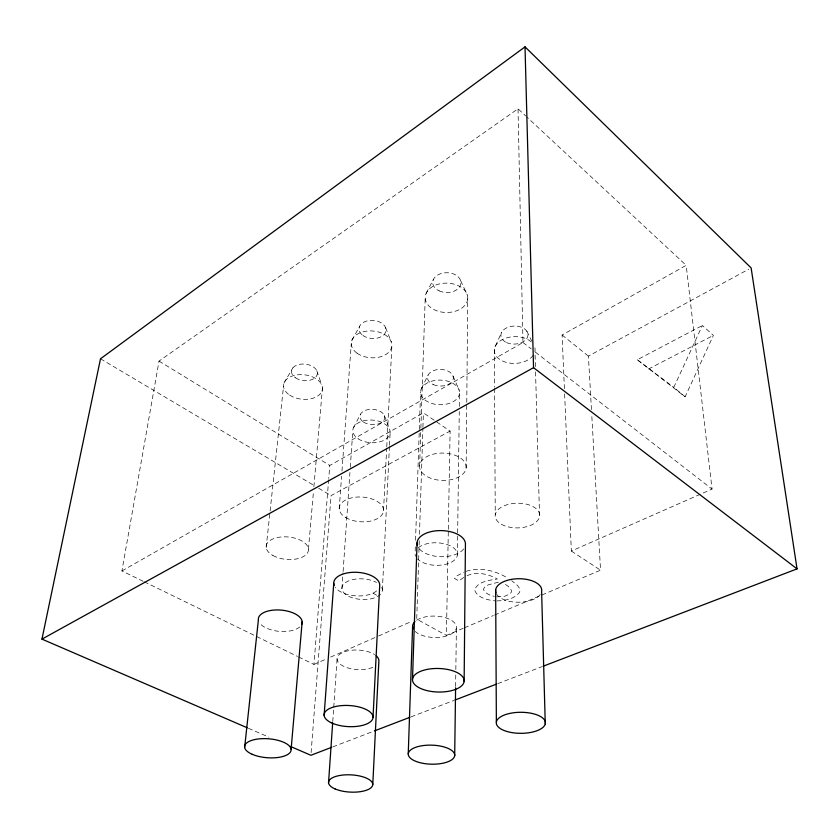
<?xml version="1.0" encoding="UTF-8"?>
<svg xmlns="http://www.w3.org/2000/svg" width="839" height="839" viewBox="0 0 839 839"><rect width="100%" height="100%" fill="white"/><g stroke="black" fill="none" stroke-linecap="round" stroke-linejoin="round"><path stroke-width="0.63" stroke-dasharray="4.2 3.15" d="M466.148 467.858A23.303 13.665 1.2 0 0 432.452 454.381A23.303 13.665 1.2 0 0 430.071 477.989A23.303 13.665 1.2 0 0 466.148 467.858L466.746 403.653M466.767 402.342L467.732 298.841A21.279 14.683 0.8 0 0 436.983 284.599A21.279 14.683 0.8 0 0 434.78 309.979A21.279 14.683 0.8 0 0 467.732 298.841M455.608 686.533L455.766 674.776M455.839 669.564L456.395 627.792M457.36 555.019L457.643 534.16M457.654 532.849L459.269 411.592M459.342 406.37L459.52 393.334A19.475 12.312 1.2 0 0 431.267 381.315A19.475 12.312 1.2 0 0 429.421 402.594A19.475 12.312 1.2 0 0 459.52 393.334M463.285 628.275L446.421 635.406L448.309 530.626M448.33 529.315L450.103 431.078L423.391 412.882L329.779 465.446L328.752 478.45M419.259 540.83L416.731 619.161L446.421 635.406M419.479 534.296L422.887 428.551M422.929 427.25L423.391 412.882M415.305 546.839L415.085 553.352A21.164 11.274 1.4 0 0 415.651 556.288M415.536 540.326L419.269 430.879M419.311 429.578L420.601 391.792M419.605 466.023L420.832 429.369M420.874 428.058L425.237 297.163M382.364 590.079L389.443 446.6M389.506 445.289L390.156 432.253M383.528 510.458L386.695 448.047M386.758 446.747L391.907 345.332M332.758 721.571L333.66 708.556M333.744 707.256L337.068 659.118M341.934 588.485L343.015 572.848M343.099 571.548L349.926 472.483M350.293 467.271L352.81 430.774M339.218 508.707L341.588 476.237M341.966 471.036L351.268 343.728M311.101 752.667L331.059 495.597L450.103 431.078M298.642 656.968L313.954 664.425L328.647 479.751M308.469 549.157L313.429 491.948M313.88 486.746L322.459 387.912M266.173 547.5L283.53 386.38M143.123 581.27L121.917 570.94L159.022 361.095L518.03 108.787L525.675 115.908M495.45 345.951L501.659 332.286M685.138 396.774L673.79 387.356L702.379 325.501L713.402 335.38L685.138 396.774L637.283 359.753L702.379 325.501M421.419 388.625L428.037 375.159M426.149 293.377L433.323 279.607M353.387 427.848L360.319 414.592M351.898 340.267L359.449 326.654M283.928 383.192L292.905 367.797M463.778 577.421L458.86 580.882L454.549 578.511L456.689 575.963L463.988 572.167M121.917 570.94L522.97 342.511L518.03 108.787M564.395 388.688L562.099 335.013L686.187 265.344L526.63 116.799M591.453 409.621L588.422 356.103L748.828 269.162M648.484 369.024L713.402 335.38M313.954 664.425L325.91 659.16M330.692 657.063L377.298 636.528M378.494 636.004L411.959 621.259M564.626 393.931L571.349 551.055L712.049 489.074L686.187 265.344M464.491 627.761L493.384 615.532M494.591 615.018L600.546 570.174L591.747 414.844M332.884 746.846L373.187 731.388M411.058 716.873L453.805 700.481M497.779 683.617L541.753 666.753M467.061 575.68C476.898 571.317 488.277 573.907 497.317 578.983C489.378 580.347 477.821 581.333 474.549 589.901C477.192 597.777 487.459 599.958 494.832 600.871M466.159 571.317C480.254 566.661 495.671 570.709 507.983 578.239M498.439 582.182L488.277 584.835L484.512 587.143L483.421 589.418C485.204 593.613 490.091 595.438 494.265 596.34M496.678 596.854L504.522 596.298L509.231 594.285A9.628 4.908 -0.2 0 0 511.297 590.216L508.528 586.555L503.778 583.199M496.929 600.892C505.088 600.787 514.643 598.973 519.761 592.072L519.792 588.915L517.642 585.57L511.748 580.756M248.459 728.315L268.868 737.124M144.308 581.836L297.467 656.402M372.977 593.183L376.9 595.333M100.512 358.777L314.195 485.582M318.694 488.256L331.059 495.597M159.022 361.095L329.779 465.446M571.349 551.055L600.546 570.174M637.283 359.753L673.79 387.356M522.97 342.511L531.234 348.919M535.366 352.128L712.049 489.074M562.099 335.013L588.422 356.103M526.756 331.08L531.643 340.896M460.653 280.687L467.344 295.013M453.07 376.145L459.132 390.114M385.583 327.692L391.278 341.819M384.356 415.536L389.569 429.274M316.806 370.765L321.641 384.682M535.408 366.643L534.978 350.996A20.398 13.382 -1.9 0 0 534.821 347.503M535.555 371.866L539.55 516.604A22.244 12.344 -0.9 0 1 504.365 525.696A22.244 12.344 -0.9 0 1 508.361 504.386A22.244 12.344 -0.9 0 1 539.55 516.604M494.349 349.391L494.559 387.178M494.57 388.478L495.251 514.852M376.617 590.918A23.02 11.788 3.4 0 1 354.939 595.805A23.02 11.788 3.4 0 1 335.317 587.457M416.637 620.241A21.919 10.697 1.5 0 1 449.756 619.402A21.919 10.697 1.5 0 1 447.743 635.584A21.919 10.697 1.5 0 1 415.232 631.494M540.211 594.536A23.083 11.756 -0.6 0 1 516.562 602.203A23.083 11.756 -0.6 0 1 495.975 592.795M463.694 548.916A24.216 13.057 1.3 0 1 439.405 556.656A24.216 13.057 1.3 0 1 417.686 546.304M299.712 626.953A22.003 10.666 5 0 1 279.555 631.379A22.003 10.666 5 0 1 260.195 623.734M372.736 667.351A20.933 9.753 3.1 0 1 342.532 665.726A20.933 9.753 3.1 0 1 344.567 651.746A20.933 9.753 3.1 0 1 374.593 654.598M381.714 587.373A20.241 10.309 3.2 0 1 360.267 599.35A20.241 10.309 3.2 0 1 343.864 583.975A20.241 10.309 3.2 0 1 376.501 582.486M533.247 355.233A20.398 13.382 -1.9 0 1 502.781 361.116A20.398 13.382 -1.9 0 1 500.757 340.508A20.398 13.382 -1.9 0 1 532.01 342.637M418.231 547.794A21.164 11.274 1.4 0 1 450.302 545.864A21.164 11.274 1.4 0 1 449.358 563.126A21.164 11.274 1.4 0 1 417.612 559.057M272.916 555.502A21.237 11.243 5.3 0 0 307.955 552.052A21.237 11.243 5.3 0 0 281.044 536.991A21.237 11.243 5.3 0 0 272.916 555.502M289.623 395.085A19.549 12.281 6.2 0 0 321.945 391.079A19.549 12.281 6.2 0 0 297.384 374.834A19.549 12.281 6.2 0 0 289.623 395.085M358.117 438.787A18.699 11.337 3.5 0 0 389.453 435.147A18.699 11.337 3.5 0 0 366.863 420.203A18.699 11.337 3.5 0 0 358.117 438.787M363.476 422.017A12.428 7.645 3.6 0 0 384.304 419.5A12.428 7.645 3.6 0 0 369.223 409.453A12.428 7.645 3.6 0 0 363.476 422.017M295.569 377.844A12.994 8.275 6.3 0 0 317.027 375.075A12.994 8.275 6.3 0 0 300.656 364.168A12.994 8.275 6.3 0 0 295.569 377.844M506.546 342.553A13.55 9.019 -2 0 0 527.909 335.673A13.55 9.019 -2 0 0 508.822 326.969A13.55 9.019 -2 0 0 506.546 342.553M439.08 290.839A14.127 9.89 0.7 0 0 460.926 283.267A14.127 9.89 0.7 0 0 440.444 273.755A14.127 9.89 0.7 0 0 439.08 290.839M345.584 517.443A22.192 12.386 3.5 0 0 382.731 513.625A22.192 12.386 3.5 0 0 355.799 497.17A22.192 12.386 3.5 0 0 345.584 517.443M357.036 353.177A20.346 13.424 4 0 0 391.142 348.772A20.346 13.424 4 0 0 366.58 331.143A20.346 13.424 4 0 0 357.036 353.177M433.375 384.629A12.952 8.306 1.2 0 0 453.343 378.316A12.952 8.306 1.2 0 0 434.518 370.272A12.952 8.306 1.2 0 0 433.375 384.629M362.878 335.422A13.518 9.04 4 0 0 385.521 332.38A13.518 9.04 4 0 0 369.139 320.55A13.518 9.04 4 0 0 362.878 335.422"/><path stroke-width="1.26" d="M464.135 681.446A25.852 11.777 1.5 0 0 426.726 669.491A25.852 11.777 1.5 0 0 424.135 689.805A25.852 11.777 1.5 0 0 464.135 681.446L465.425 544.805A24.216 13.057 1.3 0 0 440.192 530.594A24.216 13.057 1.3 0 0 417.287 545.182M454.686 755.708A23.251 9.523 1.6 0 0 420.916 745.934A23.251 9.523 1.6 0 0 418.829 762.357A23.251 9.523 1.6 0 0 454.686 755.708L455.598 687.833M408.247 753.894L412.61 626.072M412.494 679.422L417.046 542.906M372.778 784.465L378.882 660.754A20.933 9.753 3.1 0 0 376.113 655.731M373.04 717.167L379.731 585.182A23.02 11.788 3.4 0 0 354.551 572.261A23.02 11.788 3.4 0 0 334.195 585.444M328.542 782.735L332.674 722.872M324.127 715.258L333.754 583.378M291.102 749.311L302.166 621.73M244.642 747.486L258.37 620.011A22.003 10.666 5 0 1 281.904 610.173A22.003 10.666 5 0 1 301.662 624.478M247.264 727.791L41.95 639.119L100.512 358.777L525.015 46.869L751.125 267.924L797.05 568.863L542.98 666.281M41.95 639.119L533.541 367.681L525.015 46.869M331.657 747.318L310.891 755.278L290.483 746.458M374.414 730.916L409.831 717.335M455.032 700.009L496.562 684.079M533.541 367.681L797.05 568.863M545.266 723.921A24.562 10.519 0 0 0 510.93 713.181A24.562 10.519 0 0 0 506.368 731.304A24.562 10.519 0 0 0 545.266 723.921L541.616 591.547A23.083 11.756 -0.6 0 0 517.747 578.742A23.083 11.756 -0.6 0 0 495.975 592.795M495.65 589.744L496.373 722.001M413.197 628.851A21.919 10.697 1.5 0 1 414.917 621.605M331.258 722.746A24.499 10.561 3.2 0 0 372.201 719.862A24.499 10.561 3.2 0 0 342.27 705.557A24.499 10.561 3.2 0 0 331.258 722.746M252.214 754.303A23.335 9.491 4.4 0 0 290.598 751.744A23.335 9.491 4.4 0 0 260.719 738.74A23.335 9.491 4.4 0 0 252.214 754.303M335.002 788.891A22.139 8.631 3 0 0 372.013 786.657A22.139 8.631 3 0 0 344.955 774.879A22.139 8.631 3 0 0 335.002 788.891"/></g></svg>
